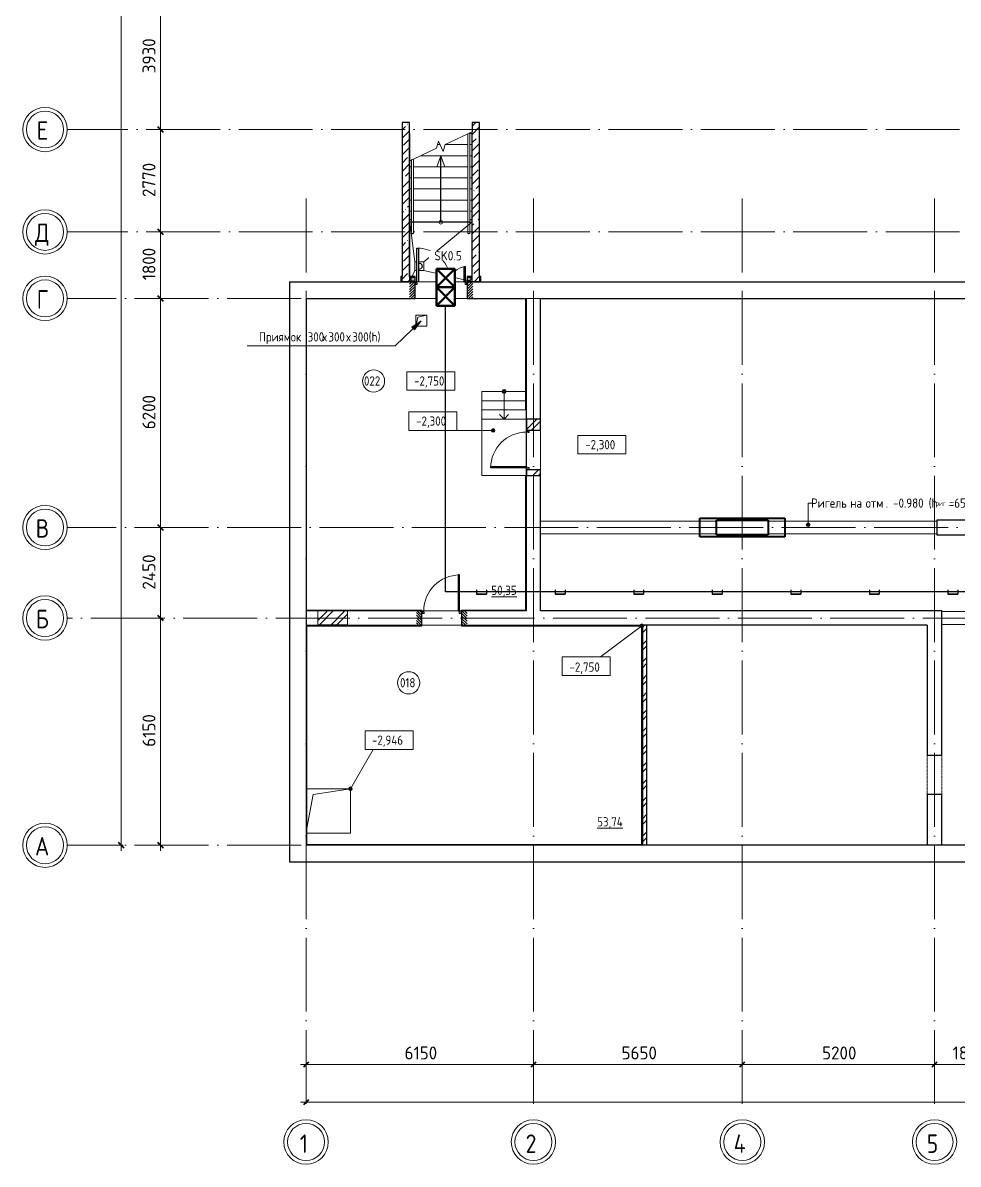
# Model space of a CAD drawing. Header units: millimetres. Extents: x -325553 to 627452, y -28539 to 738858.
# Drawn here: x -244987 to -219687, y 408250 to 439137 of the extents above; entities that cross this region are included whole.
import ezdxf

# ---------------------------------------------------------------- set-up
doc = ezdxf.new("R2010")
doc.units = ezdxf.units.MM
doc.set_wipeout_variables(frame=1)
for name, pattern in [('ADSK_Линия сетки', [25, 20, -2.5, 0, -2.5]), ('ADSK_Сверху', [450, 300, -150]), ('ADSK_Штриховая_ш2 п1_5', [4.5, 3, -1.5]), ('Сверху', [3.96875, 2.38125, -1.5875])]:
    doc.linetypes.add(name, pattern=pattern)
for name, color, linetype, lineweight in [('RC-Линии_связи-Адресные', 5, 'Continuous', 30), ('Аннотация', 7, 'Continuous', 18), ('Двери', 252, 'Continuous', 9), ('Лестницы', 252, 'Continuous', 9), ('Линии', 7, 'Continuous', 9), ('Марки помещений', 252, 'Continuous', 20), ('Маркировка Не АУ', 7, 'Continuous', 25), ('Несущие колонны', 252, 'Continuous', 18), ('НО СКУД', 7, 'Continuous', 50), ('Ограждение', 252, 'Continuous', 9), ('Оси', 252, 'Continuous', 9), ('Отметки', 7, 'Continuous', 9), ('Перекрытие', 252, 'Continuous', 18), ('Размеры', 7, 'Continuous', 9), ('Сантехника', 252, 'Continuous', 9), ('Стены наружные', 7, 'Continuous', 18), ('Стены штриховка', 7, 'Continuous', 9), ('Стрелки вверх', 7, 'Continuous', 18)]:
    doc.layers.add(name, color=color, linetype=linetype, lineweight=lineweight)
doc.layers.add('Стены', color=194, linetype='Continuous')
doc.layers.add('Узлы', color=7, linetype='Continuous')
doc.styles.add('GOST Common', font='', dxfattribs={"width": 0.9, "height": 500})
doc.styles.add('GOST Common_1', font='', dxfattribs={"height": 250})
doc.styles.add('GOST Common_2', font='', dxfattribs={"width": 0.9, "height": 250})
doc.styles.add('GOST Common_3', font='', dxfattribs={"height": 3.5})
doc.styles.add('ISOCPEUR', font='isocpeur.ttf', dxfattribs={"width": 0.9, "height": 350})
doc.styles.get('GOST Common').set_extended_font_data('GOST type B')
doc.styles.get('GOST Common_1').set_extended_font_data('GOST type B')
doc.styles.get('GOST Common_2').set_extended_font_data('GOST type B')
doc.styles.get('GOST Common_3').set_extended_font_data('GOST 2.304 type A')
pattern_1 = [(0, (-254552.16, -13348), (0, 600), []), (90, (-254552.16, -13348), (-600, 4e-14), [])]

# ---------------------------------------------------------------- blocks, each defined once
blk = doc.blocks.new('тип 3')
at = {"color": 3}
blk.add_wipeout([(-201820, 375828), (-202820, 375828), (-202820, 376328), (-201820, 376328)], dxfattribs=at).dxf.layer = 'НО СКУД'
at = {"layer": 'НО СКУД', "color": 3}
for p, q in [((-202820, 376328), (-201820, 376328)), ((-202820, 375828), (-202820, 376328)), ((-202320, 376328), (-202820, 375828)), ((-202320, 375828), (-202820, 376328)), ((-202320, 376328), (-202320, 375828)), ((-201820, 376328), (-202320, 375828)), ((-201820, 375828), (-202320, 376328)), ((-201820, 376328), (-201820, 375828)), ((-201820, 375828), (-202820, 375828))]:
    blk.add_line(p, q, dxfattribs=at)
at = {"layer": 'НО СКУД', "color": 3, "ltscale": 30}
blk.add_line((-201820, 376328), (-201820, 375828), dxfattribs=at)
blk = doc.blocks.new('подвал')
at = {"layer": 'Аннотация', "lineweight": 20, "true_color": 0x636466}
blk.add_hatch(color=251, dxfattribs=at).paths.add_polyline_path([(-234949, -6849), (-235204, -7016), (-235131, -7093)])
at = {"layer": 'Аннотация', "lineweight": 9, "true_color": 0x636466}
h = blk.add_hatch(color=251, dxfattribs=at)
edge = h.paths.add_edge_path()
edge.add_arc((-224485, -12364), 50, 0, 360)
at = {"layer": 'Двери', "lineweight": 18, "true_color": 0x636466}
h = blk.add_hatch(dxfattribs=at)
h.set_pattern_fill('FP_1', color=251, style=0, pattern_type=2)
h.set_pattern_definition([(45, (-234411.95, -6013.094), (-35.3553, 35.3553), [])])
h.paths.add_polyline_path([(-233557, -6238), (-233557, -5788), (-233707, -5788), (-233707, -6238)])
h.paths.add_polyline_path([(-235117, -6238), (-235117, -5788), (-235267, -5788), (-235267, -6238)])
h = blk.add_hatch(dxfattribs=at)
h.set_pattern_fill('FP_21', color=251, angle=180, style=0, pattern_type=2)
h.set_pattern_definition([(135, (-234396.95, -14888.094), (35.3553, 35.3553), [])])
h.paths.add_polyline_path([(-235082, -15083), (-234932, -15083), (-234932, -14693), (-235082, -14693)])
h.paths.add_polyline_path([(-233712, -15083), (-233712, -14693), (-233862, -14693), (-233862, -15083)])
at = {"layer": 'Ограждение', "true_color": 0x636466}
h = blk.add_hatch(dxfattribs=at)
h.set_pattern_fill('FP_34', color=251, style=0, pattern_type=2)
h.set_pattern_definition(pattern_1)
h.paths.add_polyline_path([(-238052, -21023), (-238042, -21013), (-238042, -15108), (-238052, -15098), (-238052, -19244)])
h = blk.add_hatch(dxfattribs=at)
h.set_pattern_fill('FP_34', color=251, style=0, pattern_type=2)
h.set_pattern_definition(pattern_1)
h.paths.add_polyline_path([(-234932, -15108), (-234932, -15098), (-238052, -15098), (-238042, -15108), (-236334, -15108)])
h = blk.add_hatch(dxfattribs=at)
h.set_pattern_fill('FP_34', color=251, style=0, pattern_type=2)
h.set_pattern_definition(pattern_1)
h.paths.add_polyline_path([(-233862, -15108), (-228992, -15108), (-228982, -15098), (-233862, -15098)])
h = blk.add_hatch(dxfattribs=at)
h.set_pattern_fill('FP_34', color=251, style=0, pattern_type=2)
h.set_pattern_definition(pattern_1)
h.paths.add_polyline_path([(-228982, -21023), (-228982, -15098), (-228992, -15108), (-228992, -21013)])
h = blk.add_hatch(dxfattribs=at)
h.set_pattern_fill('FP_34', color=251, style=0, pattern_type=2)
h.set_pattern_definition(pattern_1)
h.paths.add_polyline_path([(-228982, -21023), (-228992, -21013), (-238042, -21013), (-238052, -21023), (-231812, -21023)])
at = {"layer": 'Отметки', "true_color": 0x636466}
h = blk.add_hatch(color=251, dxfattribs=at)
edge = h.paths.add_edge_path()
edge.add_arc((-233009, -9810), 50, 0, 360)
h = blk.add_hatch(color=251, dxfattribs=at)
edge = h.paths.add_edge_path()
edge.add_arc((-228982, -15098), 50, 0, 360)
h = blk.add_hatch(color=251, dxfattribs=at)
edge = h.paths.add_edge_path()
edge.add_arc((-236867, -19508), 50, 0, 360)
at = {"layer": 'Стрелки вверх', "true_color": 0x636466}
h = blk.add_hatch(color=251, dxfattribs=at)
edge = h.paths.add_edge_path()
edge.add_arc((-232712, -8758), 50, 0, 360)
blk.add_hatch(color=251, dxfattribs=at).paths.add_polyline_path([(-232698, -8806), (-232674, -8791), (-232662, -8765), (-232666, -8737), (-232685, -8716), (-232712, -8708), (-232739, -8716), (-232757, -8737), (-232761, -8765), (-232750, -8791), (-232726, -8806)])
at = {"color": 251, "lineweight": 18, "true_color": 0x636466}
for p, q in [((-235097, -6988), (-235097, -6688)), ((-235097, -6688), (-234797, -6688)), ((-235043, -6743), (-235097, -6988)), ((-234797, -6688), (-235043, -6743)), ((-234797, -6688), (-234797, -6988)), ((-234797, -6988), (-235097, -6988)), ((-238042, -19508), (-236867, -19508)), ((-237874, -19668), (-238042, -20573)), ((-236867, -19508), (-237874, -19668)), ((-236867, -19508), (-236867, -20708)), ((-236867, -20708), (-238042, -20708))]:
    blk.add_line(p, q, dxfattribs=at)
at = {"layer": 'Аннотация', "color": 251, "lineweight": 20, "true_color": 0x636466}
for p, q in [((-234422, -2376), (-234524, -2658)), ((-234422, -2376), (-234319, -2658)), ((-234949, -6849), (-235658, -7518)), ((-234949, -6849), (-235204, -7016)), ((-235204, -7016), (-235131, -7093)), ((-235131, -7093), (-234949, -6849)), ((-239658, -7518), (-235658, -7518)), ((-235344, -8723), (-235344, -8223)), ((-235344, -8223), (-234044, -8223)), ((-234044, -8223), (-234044, -8723)), ((-234044, -8723), (-235344, -8723)), ((-235288, -9810), (-235288, -9310)), ((-235288, -9310), (-233988, -9310)), ((-233988, -9310), (-233988, -9810)), ((-233988, -9810), (-235288, -9810)), ((-230714, -10449), (-230714, -9949)), ((-230714, -9949), (-229414, -9949)), ((-229414, -9949), (-229414, -10449)), ((-229414, -10449), (-230714, -10449))]:
    blk.add_line(p, q, dxfattribs=at)
at = {"layer": 'Аннотация', "color": 251, "lineweight": 9, "true_color": 0x636466}
for p, q in [((-224485, -11778), (-224382, -11778)), ((-224485, -12364), (-224485, -11778))]:
    blk.add_line(p, q, dxfattribs=at)
at = {"layer": 'Аннотация', "color": 251, "lineweight": 20, "true_color": 0x636466, "extrusion": (0, 0, -1)}
for p, q in [((-231140, -15942), (-231140, -16442)), ((-229840, -15942), (-231140, -15942)), ((-229840, -16442), (-229840, -15942)), ((-231140, -16442), (-229840, -16442)), ((-235171, -17944), (-236471, -17944)), ((-236471, -17944), (-236471, -18444)), ((-235171, -18444), (-235171, -17944)), ((-236471, -18444), (-235171, -18444))]:
    blk.add_line(p, q, dxfattribs=at)
at = {"layer": 'Аннотация', "color": 251, "lineweight": 20, "true_color": 0x636466}
blk.add_circle((-234422, -4176), 50, dxfattribs=at)
at = {"layer": 'Аннотация', "color": 251, "lineweight": 9, "true_color": 0x636466}
blk.add_circle((-224485, -12364), 50, dxfattribs=at)
at = {"layer": 'Двери', "color": 251, "lineweight": 30, "true_color": 0x636466}
for p, q in [((-235067, -4878), (-235027, -4878)), ((-235067, -5788), (-235067, -4878)), ((-235027, -4878), (-235027, -5788)), ((-233757, -5388), (-233797, -5388)), ((-233797, -5388), (-233797, -5788)), ((-233757, -5788), (-233757, -5388)), ((-235027, -5788), (-235067, -5788)), ((-233797, -5788), (-233757, -5788)), ((-233072, -10788), (-232102, -10788)), ((-233072, -10828), (-233072, -10788)), ((-232102, -10788), (-232102, -10828)), ((-232102, -10828), (-233072, -10828)), ((-233912, -13723), (-233952, -13723)), ((-233952, -13723), (-233952, -14693)), ((-233912, -14693), (-233912, -13723)), ((-233952, -14693), (-233912, -14693))]:
    blk.add_line(p, q, dxfattribs=at)
at = {"layer": 'Двери', "color": 251, "linetype": 'ADSK_Штриховая_ш2 п1_5', "true_color": 0x636466}
for p, q in [((-235117, -5788), (-235267, -5788)), ((-235117, -6238), (-235117, -5788)), ((-233557, -5788), (-233707, -5788)), ((-233707, -5788), (-233707, -6238)), ((-235267, -6238), (-235117, -6238)), ((-233707, -6238), (-233557, -6238)), ((-235082, -14693), (-234932, -14693)), ((-234932, -14693), (-234932, -15083)), ((-233862, -14693), (-233712, -14693)), ((-233862, -15083), (-233862, -14693)), ((-234932, -15083), (-235082, -15083)), ((-233712, -15083), (-233862, -15083))]:
    blk.add_line(p, q, dxfattribs=at)
at = {"layer": 'Двери', "color": 251, "true_color": 0x636466}
for p, q in [((-235117, -5788), (-235097, -5788)), ((-235117, -5858), (-235117, -5788)), ((-235097, -5858), (-235117, -5858)), ((-235097, -5788), (-235067, -5788)), ((-235097, -5858), (-235097, -5788)), ((-235097, -5788), (-235097, -5858)), ((-235057, -5858), (-235097, -5858)), ((-235067, -5788), (-235067, -5828)), ((-235067, -5828), (-235057, -5828)), ((-235057, -5828), (-235057, -5858)), ((-233757, -5828), (-233767, -5828)), ((-233767, -5828), (-233767, -5858)), ((-233767, -5858), (-233727, -5858)), ((-233727, -5788), (-233757, -5788)), ((-233757, -5788), (-233757, -5828)), ((-233727, -5858), (-233727, -5788)), ((-233707, -5788), (-233727, -5788)), ((-233727, -5788), (-233727, -5858)), ((-233727, -5858), (-233707, -5858)), ((-233707, -5858), (-233707, -5788)), ((-232102, -9808), (-232032, -9808)), ((-232102, -9828), (-232102, -9808)), ((-232102, -9828), (-232032, -9828)), ((-232102, -9858), (-232102, -9828)), ((-232032, -9828), (-232102, -9828)), ((-232062, -9858), (-232102, -9858)), ((-232062, -9868), (-232062, -9858)), ((-232032, -9868), (-232062, -9868)), ((-232032, -9808), (-232032, -9828)), ((-232032, -9828), (-232032, -9868)), ((-232102, -10828), (-232062, -10828)), ((-232102, -10858), (-232102, -10828)), ((-232032, -10858), (-232102, -10858)), ((-232102, -10858), (-232032, -10858)), ((-232102, -10878), (-232102, -10858)), ((-232032, -10878), (-232102, -10878)), ((-232062, -10818), (-232032, -10818)), ((-232062, -10828), (-232062, -10818)), ((-232032, -10818), (-232032, -10858)), ((-232032, -10858), (-232032, -10878)), ((-234912, -14693), (-234932, -14693)), ((-234932, -14693), (-234932, -14763)), ((-234932, -14763), (-234912, -14763)), ((-234882, -14693), (-234912, -14693)), ((-234912, -14693), (-234912, -14763)), ((-234912, -14763), (-234912, -14693)), ((-234912, -14763), (-234872, -14763)), ((-234882, -14733), (-234882, -14693)), ((-234872, -14733), (-234882, -14733)), ((-234872, -14763), (-234872, -14733)), ((-233912, -14733), (-233922, -14733)), ((-233922, -14733), (-233922, -14763)), ((-233922, -14763), (-233882, -14763)), ((-233882, -14693), (-233912, -14693)), ((-233912, -14693), (-233912, -14733)), ((-233882, -14763), (-233882, -14693)), ((-233862, -14693), (-233882, -14693)), ((-233882, -14693), (-233882, -14763)), ((-233882, -14763), (-233862, -14763)), ((-233862, -14763), (-233862, -14693))]:
    blk.add_line(p, q, dxfattribs=at)
for centre, radius, start, end in [((-235067, -5788), 910, 0, 90), ((-233757, -5788), 400, 90, 180), ((-232102, -10828), 970, 90, 180), ((-233912, -14693), 970, 90, 180)]:
    blk.add_arc(centre, radius, start, end, dxfattribs=at)
at = {"layer": 'Лестницы', "color": 251, "true_color": 0x636466}
for p, q in [((-233691, -1784), (-234307, -2072)), ((-233571, -1728), (-233641, -1761)), ((-233641, -1778), (-233571, -1778)), ((-233641, -1778), (-233571, -1778)), ((-233571, -1778), (-233571, -1728)), ((-234487, -1983), (-234534, -2177)), ((-234510, -2078), (-234442, -2078)), ((-234510, -2078), (-234442, -2078)), ((-234355, -2266), (-234487, -1983)), ((-234307, -2072), (-234355, -2266)), ((-234309, -2078), (-233691, -2078)), ((-234309, -2078), (-233691, -2078)), ((-233641, -2078), (-233586, -2078)), ((-233641, -2078), (-233586, -2078)), ((-234534, -2177), (-235161, -2470)), ((-234964, -2378), (-233691, -2378)), ((-234964, -2378), (-233691, -2378)), ((-233641, -2378), (-233586, -2378)), ((-233641, -2378), (-233586, -2378)), ((-235211, -2493), (-235271, -2521)), ((-235256, -2678), (-235211, -2678)), ((-235256, -2678), (-235211, -2678)), ((-235161, -2678), (-233691, -2678)), ((-235161, -2678), (-233691, -2678)), ((-233641, -2678), (-233586, -2678)), ((-233641, -2678), (-233586, -2678)), ((-235256, -2978), (-235211, -2978)), ((-235256, -2978), (-235211, -2978)), ((-235161, -2978), (-233691, -2978)), ((-235161, -2978), (-233691, -2978)), ((-233641, -2978), (-233586, -2978)), ((-233641, -2978), (-233586, -2978)), ((-235256, -3278), (-235211, -3278)), ((-235256, -3278), (-235211, -3278)), ((-235161, -3278), (-233691, -3278)), ((-235161, -3278), (-233691, -3278)), ((-233641, -3278), (-233586, -3278)), ((-233641, -3278), (-233586, -3278)), ((-235256, -3578), (-235211, -3578)), ((-235256, -3578), (-235211, -3578)), ((-235161, -3578), (-233691, -3578)), ((-235161, -3578), (-233691, -3578)), ((-233641, -3578), (-233586, -3578)), ((-233641, -3578), (-233586, -3578)), ((-235256, -3878), (-235211, -3878)), ((-235256, -3878), (-235211, -3878)), ((-235161, -3878), (-233691, -3878)), ((-235161, -3878), (-233691, -3878)), ((-233641, -3878), (-233586, -3878)), ((-233641, -3878), (-233586, -3878)), ((-233634, -4178), (-233586, -4178)), ((-233634, -4178), (-233586, -4178)), ((-232127, -8758), (-233312, -8758)), ((-233312, -8758), (-233312, -9008)), ((-232127, -8758), (-233312, -8758)), ((-233312, -9008), (-233312, -9258)), ((-232112, -9008), (-233312, -9008)), ((-232112, -9008), (-233312, -9008)), ((-233312, -9258), (-233312, -9508)), ((-232112, -9258), (-233312, -9258)), ((-232112, -9258), (-233312, -9258)), ((-232112, -9508), (-233312, -9508))]:
    blk.add_line(p, q, dxfattribs=at)
at = {"layer": 'Линии', "color": 251, "linetype": 'ADSK_Сверху', "ltscale": 100, "true_color": 0x636466}
for p, q in [((-235121, -5248), (-235256, -4178)), ((-234881, -5248), (-233586, -4178)), ((-235121, -5488), (-235256, -5778)), ((-234881, -5488), (-233586, -5778)), ((-231722, -12263), (-226967, -12263)), ((-225567, -12263), (-221002, -12263)), ((-226967, -12613), (-231722, -12613)), ((-221002, -12613), (-225567, -12613)), ((-219967, -14713), (-220872, -14713)), ((-219967, -15063), (-220872, -15063))]:
    blk.add_line(p, q, dxfattribs=at)
at = {"layer": 'Марки помещений', "color": 251, "true_color": 0x636466}
for centre in [(-236241, -8475), (-235290, -16642)]:
    blk.add_circle(centre, 300, dxfattribs=at)
at = {"layer": 'Несущие колонны', "color": 251, "lineweight": 40, "true_color": 0x636466}
for p, q in [((-227417, -12688), (-227417, -12188)), ((-227417, -12188), (-225117, -12188)), ((-226967, -12638), (-226967, -12238)), ((-226967, -12238), (-225567, -12238)), ((-225567, -12238), (-225567, -12638)), ((-225117, -12188), (-225117, -12688)), ((-225567, -12638), (-226967, -12638)), ((-225117, -12688), (-227417, -12688))]:
    blk.add_line(p, q, dxfattribs=at)
at = {"layer": 'Несущие колонны', "color": 251, "true_color": 0x636466}
for p, q in [((-227417, -12188), (-225117, -12188)), ((-227417, -12688), (-227417, -12188)), ((-226967, -12238), (-225567, -12238)), ((-226967, -12638), (-226967, -12238)), ((-225567, -12238), (-225567, -12638)), ((-225117, -12188), (-225117, -12688)), ((-225567, -12638), (-226967, -12638)), ((-225117, -12688), (-227417, -12688))]:
    blk.add_line(p, q, dxfattribs=at)
at = {"layer": 'Ограждение', "color": 251, "true_color": 0x636466}
for p, q in [((-233641, -1761), (-233691, -1784)), ((-233691, -4165), (-233691, -1784)), ((-233641, -4165), (-233641, -1761)), ((-235161, -2470), (-235211, -2493)), ((-235161, -4165), (-235161, -2470)), ((-235211, -4165), (-235211, -2493)), ((-235211, -3770), (-235211, -4165)), ((-235161, -4165), (-235161, -3770)), ((-233691, -3770), (-233691, -4165)), ((-233641, -4165), (-233641, -3770)), ((-235211, -4099), (-235256, -4099)), ((-235256, -4114), (-235211, -4114)), ((-235211, -4178), (-235211, -4478)), ((-235211, -4478), (-235211, -4178)), ((-235161, -4478), (-235161, -4178)), ((-235161, -4478), (-235161, -4178)), ((-233691, -4178), (-233691, -4478)), ((-233691, -4478), (-233691, -4178)), ((-233586, -4099), (-233641, -4099)), ((-233641, -4114), (-233586, -4114)), ((-233641, -4478), (-233641, -4178)), ((-233641, -4478), (-233641, -4178)), ((-235211, -4478), (-235161, -4478)), ((-233691, -4478), (-233641, -4478)), ((-238052, -15098), (-238042, -15108)), ((-238042, -15108), (-238052, -15098)), ((-238042, -21013), (-238042, -15108)), ((-238042, -15108), (-234932, -15108)), ((-234932, -15098), (-234932, -15108)), ((-233862, -15108), (-233862, -15098)), ((-233862, -15108), (-228992, -15108)), ((-228982, -15098), (-228992, -15108)), ((-228992, -15108), (-228982, -15098)), ((-228992, -15108), (-228992, -21013)), ((-238052, -21023), (-238042, -21013)), ((-238042, -21013), (-238052, -21023)), ((-228992, -21013), (-238042, -21013)), ((-228982, -21023), (-228992, -21013)), ((-228992, -21013), (-228982, -21023))]:
    blk.add_line(p, q, dxfattribs=at)
at = {"layer": 'Ограждение', "color": 251, "true_color": 0x636466, "flags": 128}
for points in [[(-235188, -3827), (-235186, -3828), (-235183, -3827)], [(-233668, -3827), (-233666, -3828), (-233663, -3827)], [(-235202, -4478), (-235201, -4480), (-235201, -4481), (-235200, -4481), (-235199, -4482), (-235198, -4483), (-235198, -4483), (-235197, -4484), (-235196, -4484), (-235196, -4485), (-235195, -4485), (-235194, -4485), (-235194, -4486), (-235193, -4486), (-235193, -4486), (-235192, -4486), (-235192, -4486), (-235191, -4486), (-235191, -4487), (-235190, -4487), (-235190, -4487), (-235190, -4487), (-235189, -4487), (-235189, -4487), (-235188, -4487), (-235188, -4487), (-235188, -4487), (-235187, -4487), (-235187, -4487), (-235187, -4487), (-235186, -4487), (-235186, -4487), (-235186, -4487), (-235186, -4487)], [(-235183, -4478), (-235186, -4478), (-235188, -4478)], [(-235169, -4478), (-235170, -4480), (-235171, -4481), (-235171, -4481), (-235172, -4482), (-235173, -4483), (-235174, -4483), (-235174, -4484), (-235175, -4484), (-235176, -4485), (-235176, -4485), (-235177, -4485), (-235177, -4486), (-235178, -4486), (-235178, -4486), (-235179, -4486), (-235179, -4486), (-235180, -4486), (-235180, -4487), (-235181, -4487), (-235181, -4487), (-235181, -4487), (-235182, -4487), (-235182, -4487), (-235183, -4487), (-235183, -4487), (-235183, -4487), (-235184, -4487), (-235184, -4487), (-235184, -4487), (-235185, -4487), (-235185, -4487), (-235185, -4487), (-235186, -4487)], [(-233682, -4478), (-233681, -4480), (-233681, -4481), (-233680, -4481), (-233679, -4482), (-233678, -4483), (-233678, -4483), (-233677, -4484), (-233676, -4484), (-233676, -4485), (-233675, -4485), (-233674, -4485), (-233674, -4486), (-233673, -4486), (-233673, -4486), (-233672, -4486), (-233672, -4486), (-233671, -4486), (-233671, -4487), (-233670, -4487), (-233670, -4487), (-233670, -4487), (-233669, -4487), (-233669, -4487), (-233668, -4487), (-233668, -4487), (-233668, -4487), (-233667, -4487), (-233667, -4487), (-233667, -4487), (-233666, -4487), (-233666, -4487), (-233666, -4487), (-233666, -4487)], [(-233663, -4478), (-233666, -4478), (-233668, -4478)], [(-233649, -4478), (-233650, -4480), (-233651, -4481), (-233651, -4481), (-233652, -4482), (-233653, -4483), (-233654, -4483), (-233654, -4484), (-233655, -4484), (-233656, -4485), (-233656, -4485), (-233657, -4485), (-233657, -4486), (-233658, -4486), (-233658, -4486), (-233659, -4486), (-233659, -4486), (-233660, -4486), (-233660, -4487), (-233661, -4487), (-233661, -4487), (-233661, -4487), (-233662, -4487), (-233662, -4487), (-233663, -4487), (-233663, -4487), (-233663, -4487), (-233664, -4487), (-233664, -4487), (-233664, -4487), (-233665, -4487), (-233665, -4487), (-233665, -4487), (-233666, -4487)]]:
    blk.add_lwpolyline(points, dxfattribs=at)
at = {"layer": 'Оси', "color": 251, "linetype": 'ADSK_Линия сетки', "ltscale": 100, "true_color": 0x636466}
for p, q in [((-200387, -1668), (-244528, -1668)), ((-238067, -3538), (-238067, -28468)), ((-231917, -3538), (-231917, -28468)), ((-226267, -3538), (-226267, -28468)), ((-221067, -3538), (-221067, -28468)), ((-200387, -4438), (-244528, -4438)), ((-168200, -6238), (-244528, -6238)), ((-168200, -12438), (-244528, -12438)), ((-174384, -14888), (-244528, -14888)), ((-168200, -21038), (-244528, -21038))]:
    blk.add_line(p, q, dxfattribs=at)
at = {"layer": 'Оси', "color": 251, "lineweight": 20, "true_color": 0x636466}
for centre, radius, start, end in [((-245128, -1668), 600, 90, 270), ((-245128, -1668), 500, 90, 270), ((-245128, -1668), 600, 270, 90), ((-245128, -1668), 500, 270, 90), ((-245128, -4438), 600, 90, 270), ((-245128, -4438), 500, 90, 270), ((-245128, -4438), 600, 270, 90), ((-245128, -4438), 500, 270, 90), ((-245128, -6238), 600, 90, 270), ((-245128, -6238), 500, 90, 270), ((-245128, -6238), 600, 270, 90), ((-245128, -6238), 500, 270, 90), ((-245128, -12438), 600, 90, 270), ((-245128, -12438), 500, 90, 270), ((-245128, -12438), 600, 270, 90), ((-245128, -12438), 500, 270, 90), ((-245128, -14888), 600, 90, 270), ((-245128, -14888), 500, 90, 270), ((-245128, -14888), 600, 270, 90), ((-245128, -14888), 500, 270, 90), ((-245128, -21038), 600, 90, 270), ((-245128, -21038), 500, 90, 270), ((-245128, -21038), 600, 270, 90), ((-245128, -21038), 500, 270, 90), ((-238067, -29068), 600, 0, 180), ((-238067, -29068), 500, 0, 180), ((-231917, -29068), 600, 0, 180), ((-231917, -29068), 500, 0, 180), ((-226267, -29068), 600, 0, 180), ((-226267, -29068), 500, 0, 180), ((-221067, -29068), 600, 0, 180), ((-221067, -29068), 500, 0, 180), ((-238067, -29068), 600, 180, 0), ((-238067, -29068), 500, 180, 0), ((-231917, -29068), 600, 180, 0), ((-231917, -29068), 500, 180, 0), ((-226267, -29068), 600, 180, 0), ((-226267, -29068), 500, 180, 0), ((-221067, -29068), 600, 180, 0), ((-221067, -29068), 500, 180, 0)]:
    blk.add_arc(centre, radius, start, end, dxfattribs=at)
at = {"layer": 'Отметки', "color": 251, "lineweight": 20, "true_color": 0x636466}
for p, q in [((-233009, -9810), (-234638, -9810)), ((-228982, -15098), (-230103, -15942)), ((-230103, -15942), (-230490, -15942)), ((-236867, -19508), (-236252, -18444)), ((-236252, -18444), (-235821, -18444))]:
    blk.add_line(p, q, dxfattribs=at)
at = {"layer": 'Отметки', "color": 251, "true_color": 0x636466}
for centre in [(-233009, -9810), (-228982, -15098), (-236867, -19508)]:
    blk.add_circle(centre, 50, dxfattribs=at)
at = {"layer": 'Перекрытие', "color": 251, "true_color": 0x636466}
for p, q in [((-235121, -5248), (-235121, -5488)), ((-235067, -5248), (-235121, -5248)), ((-234881, -5248), (-235027, -5248)), ((-234881, -5488), (-234881, -5248)), ((-235121, -5488), (-235067, -5488)), ((-235027, -5488), (-234881, -5488)), ((-235097, -6688), (-234797, -6688)), ((-235097, -6988), (-235097, -6688)), ((-234797, -6688), (-234797, -6988)), ((-234797, -6988), (-235097, -6988)), ((-233312, -9508), (-233312, -11028)), ((-232112, -9508), (-233312, -9508)), ((-232112, -10788), (-232112, -9508)), ((-231722, -9808), (-231722, -10878)), ((-233312, -11028), (-232112, -11028)), ((-232112, -11028), (-232112, -10828)), ((-234882, -14693), (-233912, -14693)), ((-234932, -15083), (-233862, -15083)), ((-236867, -19508), (-238042, -19508)), ((-236867, -20708), (-236867, -19508)), ((-238042, -20708), (-236867, -20708))]:
    blk.add_line(p, q, dxfattribs=at)
at = {"layer": 'Размеры', "color": 251, "lineweight": 20, "true_color": 0x636466}
for p, q in [((-243067, -21188), (-243067, 26112)), ((-242004, -1668), (-242004, 2262)), ((-242004, -1668), (-242154, -1668)), ((-242004, -1668), (-242154, -1668)), ((-242004, -4438), (-242004, -1668)), ((-242004, -1668), (-241954, -1668)), ((-242004, -1668), (-241954, -1668)), ((-242004, -4438), (-242154, -4438)), ((-242004, -4438), (-242154, -4438)), ((-242004, -6238), (-242004, -4438)), ((-242004, -4438), (-241954, -4438)), ((-242004, -4438), (-241954, -4438)), ((-242004, -6238), (-242154, -6238)), ((-242004, -6238), (-242154, -6238)), ((-242004, -12438), (-242004, -6238)), ((-242004, -6238), (-241954, -6238)), ((-242004, -6238), (-241954, -6238)), ((-242004, -12438), (-242154, -12438)), ((-242004, -12438), (-242154, -12438)), ((-242004, -14888), (-242004, -12438)), ((-242004, -12438), (-241954, -12438)), ((-242004, -12438), (-241954, -12438)), ((-242004, -14888), (-242154, -14888)), ((-242004, -14888), (-242154, -14888)), ((-242004, -21188), (-242004, -14888)), ((-242004, -14888), (-241954, -14888)), ((-242004, -14888), (-241954, -14888)), ((-243067, -21038), (-243217, -21038)), ((-243067, -21038), (-243017, -21038)), ((-242004, -21038), (-242154, -21038)), ((-242004, -21038), (-241954, -21038)), ((-238067, -26971), (-238067, -26821)), ((-231917, -26971), (-231917, -26821)), ((-231917, -26971), (-231917, -26821)), ((-226267, -26971), (-226267, -26821)), ((-226267, -26971), (-226267, -26821)), ((-221067, -26971), (-221067, -26821)), ((-221067, -26971), (-221067, -26821)), ((-238217, -26971), (-231917, -26971)), ((-238067, -26971), (-238067, -27021)), ((-231917, -26971), (-231917, -27021)), ((-231917, -26971), (-226267, -26971)), ((-231917, -26971), (-231917, -27021)), ((-226267, -26971), (-226267, -27021)), ((-226267, -26971), (-221067, -26971)), ((-226267, -26971), (-226267, -27021)), ((-221067, -26971), (-221067, -27021)), ((-221067, -26971), (-219267, -26971)), ((-221067, -26971), (-221067, -27021)), ((-238217, -27989), (-170317, -27989)), ((-238067, -27989), (-238067, -27839)), ((-238067, -27989), (-238067, -28039))]:
    blk.add_line(p, q, dxfattribs=at)
at = {"layer": 'Размеры', "color": 251, "lineweight": 40, "true_color": 0x636466}
for p, q in [((-242004, -1668), (-242075, -1597)), ((-242004, -1668), (-242075, -1597)), ((-242004, -1668), (-241933, -1739)), ((-242004, -1668), (-241933, -1739)), ((-242004, -4438), (-242075, -4367)), ((-242004, -4438), (-242075, -4367)), ((-242004, -4438), (-241933, -4509)), ((-242004, -4438), (-241933, -4509)), ((-242004, -6238), (-242075, -6167)), ((-242004, -6238), (-242075, -6167)), ((-242004, -6238), (-241933, -6309)), ((-242004, -6238), (-241933, -6309)), ((-242004, -12438), (-242075, -12367)), ((-242004, -12438), (-242075, -12367)), ((-242004, -12438), (-241933, -12509)), ((-242004, -12438), (-241933, -12509)), ((-242004, -14888), (-242075, -14817)), ((-242004, -14888), (-242075, -14817)), ((-242004, -14888), (-241933, -14959)), ((-242004, -14888), (-241933, -14959)), ((-243067, -21038), (-243137, -20967)), ((-242004, -21038), (-242075, -20967)), ((-243067, -21038), (-242996, -21109)), ((-242004, -21038), (-241933, -21109)), ((-238067, -26971), (-238138, -27041)), ((-238067, -26971), (-237996, -26900)), ((-231917, -26971), (-231988, -27041)), ((-231917, -26971), (-231988, -27041)), ((-231917, -26971), (-231846, -26900)), ((-231917, -26971), (-231846, -26900)), ((-226267, -26971), (-226338, -27041)), ((-226267, -26971), (-226338, -27041)), ((-226267, -26971), (-226196, -26900)), ((-226267, -26971), (-226196, -26900)), ((-221067, -26971), (-221138, -27041)), ((-221067, -26971), (-221138, -27041)), ((-221067, -26971), (-220996, -26900)), ((-221067, -26971), (-220996, -26900)), ((-238067, -27989), (-238138, -28060)), ((-238067, -27989), (-237996, -27918))]:
    blk.add_line(p, q, dxfattribs=at)
at = {"layer": 'Сантехника', "color": 251, "true_color": 0x636466}
for p, q in [((-235067, -5248), (-235121, -5248)), ((-235121, -5248), (-235121, -5488)), ((-234881, -5248), (-235027, -5248)), ((-234881, -5488), (-234881, -5248)), ((-235121, -5488), (-235067, -5488)), ((-235027, -5488), (-234881, -5488))]:
    blk.add_line(p, q, dxfattribs=at)
for radius, start, end in [(80, 146.5819, 213.4181), (75, 152.8689, 207.1311), (75, 154.9712, 160.0288), (75, 199.9712, 205.0288), (80, 90, 109.4153), (75, 90, 110.7828), (75, 249.2172, 270), (80, 250.5847, 270), (80, 270, 90), (75, 270, 90), (75, 64.9712, 70.0288), (75, 289.9712, 295.0288), (75, 19.9712, 25.0288), (75, 334.9712, 339.4023)]:
    blk.add_arc((-235001, -5368), radius, start, end, dxfattribs=at)
at = {"layer": 'Стены наружные', "color": 251, "lineweight": 30, "true_color": 0x636466}
for p, q in [((-235271, -1478), (-235471, -1478)), ((-235471, -1478), (-235471, -5648)), ((-235271, -4165), (-235271, -1478)), ((-233571, -1476), (-233571, -1728)), ((-233371, -1476), (-233571, -1476)), ((-233371, -5648), (-233371, -1476)), ((-235256, -1778), (-235271, -1778)), ((-235271, -1778), (-235271, -5788)), ((-235256, -5788), (-235256, -1778)), ((-233586, -1778), (-233586, -5788)), ((-233571, -5788), (-233571, -1778)), ((-235271, -5648), (-235271, -4178)), ((-238517, -5788), (-238517, -21488)), ((-238517, -5788), (-235117, -5788)), ((-235471, -5648), (-235501, -5648)), ((-235501, -5648), (-235501, -5788)), ((-235117, -5648), (-235271, -5648)), ((-235117, -6238), (-235117, -5648)), ((-233707, -5648), (-233707, -6238)), ((-233571, -5648), (-233707, -5648)), ((-233707, -5788), (-218322, -5788)), ((-233341, -5648), (-233371, -5648)), ((-233341, -5788), (-233341, -5648)), ((-238067, -6238), (-235117, -6238)), ((-238067, -6238), (-238067, -21038)), ((-233707, -6238), (-232112, -6238)), ((-232112, -6238), (-232112, -9508)), ((-231722, -6238), (-217872, -6238)), ((-231722, -9808), (-231722, -6238)), ((-231722, -9508), (-232112, -9508)), ((-232102, -9508), (-232102, -9808)), ((-232032, -9808), (-231722, -9808)), ((-232112, -11028), (-232112, -14693)), ((-232112, -11028), (-231722, -11028)), ((-232102, -10878), (-232102, -11028)), ((-231722, -10878), (-232032, -10878)), ((-231722, -14693), (-231722, -10878)), ((-218262, -12243), (-221002, -12243)), ((-221002, -12243), (-221002, -12633)), ((-221002, -12633), (-217872, -12633)), ((-237747, -14693), (-238067, -14693)), ((-237747, -14698), (-237747, -14693)), ((-236947, -14698), (-237747, -14698)), ((-234932, -14693), (-236947, -14693)), ((-236947, -14693), (-236947, -14698)), ((-234932, -15098), (-234932, -14693)), ((-232112, -14693), (-233862, -14693)), ((-233862, -14693), (-233862, -15098)), ((-220872, -14693), (-231722, -14693)), ((-220872, -18608), (-220872, -14693)), ((-238052, -15098), (-234932, -15098)), ((-238052, -21023), (-238052, -15098)), ((-237747, -15083), (-237747, -15078)), ((-237747, -15078), (-236947, -15078)), ((-236947, -15083), (-237747, -15083)), ((-236947, -15078), (-236947, -15083)), ((-233862, -15098), (-228982, -15098)), ((-221262, -15083), (-228982, -15083)), ((-228982, -15098), (-228982, -21023)), ((-228967, -15083), (-228967, -21038)), ((-228847, -21038), (-228847, -15083)), ((-221262, -15083), (-221262, -18608)), ((-221262, -19658), (-221262, -21038)), ((-220872, -21038), (-220872, -19658)), ((-238052, -21038), (-238067, -21038)), ((-228982, -21023), (-238052, -21023)), ((-187662, -21038), (-228967, -21038)), ((-238517, -21488), (-170017, -21488))]:
    blk.add_line(p, q, dxfattribs=at)
at = {"layer": 'Стены наружные', "color": 251, "linetype": 'Continuous', "lineweight": 9, "true_color": 0x636466}
for p, q in [((-235320, -1528), (-235318, -1526)), ((-233571, -1575), (-233472, -1476)), ((-235471, -1679), (-235376, -1584)), ((-235471, -1903), (-235271, -1703)), ((-235266, -1788), (-235256, -1778)), ((-233586, -1837), (-233576, -1827)), ((-233571, -1799), (-233371, -1599)), ((-235471, -2352), (-235271, -2152)), ((-235432, -2089), (-235271, -1928)), ((-235266, -2102), (-235256, -2092)), ((-233586, -1994), (-233576, -1984)), ((-233576, -2018), (-233571, -2018)), ((-233571, -2024), (-233468, -1921)), ((-233571, -2248), (-233371, -2048)), ((-233412, -1865), (-233409, -1862)), ((-235471, -2577), (-235320, -2426)), ((-235266, -2171), (-235271, -2180)), ((-235266, -2259), (-235256, -2249)), ((-233586, -2308), (-233576, -2298)), ((-233586, -2465), (-233576, -2455)), ((-233576, -2424), (-233571, -2424)), ((-233524, -2426), (-233371, -2273)), ((-235471, -2801), (-235271, -2601)), ((-235266, -2574), (-235256, -2564)), ((-235266, -2731), (-235256, -2721)), ((-233586, -2780), (-233576, -2770)), ((-233576, -2729), (-233571, -2729)), ((-233571, -2697), (-233371, -2497)), ((-233571, -2922), (-233412, -2763)), ((-235471, -3250), (-235271, -3050)), ((-235432, -2987), (-235430, -2985)), ((-235376, -2931), (-235271, -2826)), ((-235266, -2984), (-235271, -2992)), ((-235266, -3045), (-235256, -3035)), ((-233586, -2937), (-233576, -2927)), ((-233571, -3146), (-233371, -2946)), ((-235471, -3475), (-235271, -3275)), ((-235266, -3202), (-235256, -3192)), ((-233586, -3251), (-233576, -3241)), ((-233576, -3135), (-233571, -3135)), ((-233571, -3595), (-233371, -3395)), ((-233524, -3324), (-233522, -3322)), ((-233468, -3268), (-233371, -3171)), ((-235471, -3699), (-235271, -3499)), ((-235266, -3679), (-235271, -3671)), ((-235266, -3517), (-235256, -3507)), ((-235266, -3674), (-235256, -3664)), ((-233586, -3408), (-233576, -3398)), ((-233571, -3502), (-233576, -3511)), ((-233576, -3542), (-233571, -3542)), ((-233571, -3820), (-233371, -3620)), ((-235471, -3924), (-235432, -3885)), ((-235471, -4148), (-235271, -3948)), ((-235376, -3829), (-235374, -3827)), ((-235320, -3773), (-235271, -3724)), ((-235266, -3883), (-235267, -3880)), ((-235266, -3988), (-235256, -3978)), ((-233586, -3722), (-233576, -3712)), ((-233586, -3880), (-233576, -3870)), ((-233575, -3763), (-233576, -3762)), ((-233576, -3846), (-233571, -3846)), ((-233571, -4044), (-233371, -3844)), ((-235471, -4373), (-235271, -4173)), ((-235266, -4145), (-235256, -4135)), ((-233586, -4194), (-233576, -4184)), ((-233576, -4253), (-233571, -4253)), ((-233571, -4269), (-233524, -4222)), ((-233571, -4493), (-233371, -4293)), ((-233468, -4166), (-233465, -4164)), ((-233412, -4110), (-233371, -4069)), ((-235471, -4597), (-235271, -4397)), ((-235266, -4406), (-235271, -4415)), ((-235266, -4460), (-235256, -4450)), ((-235266, -4617), (-235256, -4607)), ((-233586, -4351), (-233576, -4341)), ((-233571, -4718), (-233371, -4518)), ((-235471, -4822), (-235376, -4727)), ((-235471, -5046), (-235271, -4846)), ((-235320, -4671), (-235318, -4669)), ((-235266, -4931), (-235256, -4921)), ((-233586, -4665), (-233576, -4655)), ((-233586, -4823), (-233576, -4813)), ((-233576, -4659), (-233571, -4659)), ((-233571, -4925), (-233574, -4930)), ((-233571, -4942), (-233371, -4742)), ((-235432, -5232), (-235271, -5071)), ((-235266, -5219), (-235271, -5228)), ((-235266, -5088), (-235256, -5078)), ((-233586, -5137), (-233576, -5127)), ((-233576, -4964), (-233571, -4964)), ((-233571, -5167), (-233468, -5064)), ((-233571, -5391), (-233371, -5191)), ((-233412, -5008), (-233409, -5005)), ((-235471, -5495), (-235271, -5295)), ((-235266, -5402), (-235256, -5392)), ((-235266, -5560), (-235256, -5550)), ((-233586, -5294), (-233576, -5284)), ((-233576, -5370), (-233571, -5370)), ((-233524, -5569), (-233371, -5416)), ((-235501, -5699), (-235488, -5678)), ((-235471, -5720), (-235320, -5569)), ((-235304, -5778), (-235271, -5744)), ((-235211, -5748), (-235251, -5678)), ((-235229, -5778), (-235211, -5748)), ((-235211, -5748), (-235117, -5748)), ((-235211, -5748), (-235211, -5748)), ((-235211, -5748), (-235211, -5748)), ((-233707, -5748), (-233623, -5748)), ((-233687, -5675), (-233653, -5675)), ((-233642, -5678), (-233651, -5663)), ((-233640, -5663), (-233625, -5648)), ((-233624, -5748), (-233583, -5678)), ((-233606, -5778), (-233624, -5748)), ((-233586, -5608), (-233576, -5598)), ((-233586, -5765), (-233576, -5755)), ((-233576, -5777), (-233571, -5777)), ((-233508, -5778), (-233371, -5640)), ((-233341, -5688), (-233346, -5678)), ((-232102, -9782), (-231828, -9508)), ((-231971, -9808), (-231722, -9559)), ((-232102, -10882), (-232098, -10878)), ((-231933, -11028), (-231783, -10878)), ((-231776, -11028), (-231722, -10974)), ((-237747, -14956), (-237489, -14698)), ((-237712, -15078), (-237332, -14698)), ((-237398, -15078), (-237018, -14698)), ((-237241, -15078), (-236947, -14784)), ((-237698, -15098), (-237683, -15083)), ((-237274, -15098), (-237259, -15083)), ((-236850, -15098), (-236835, -15083)), ((-236426, -15098), (-236411, -15083)), ((-236001, -15098), (-235986, -15083)), ((-235577, -15098), (-235562, -15083)), ((-235153, -15098), (-235138, -15083)), ((-233456, -15098), (-233441, -15083)), ((-233031, -15098), (-233016, -15083)), ((-232607, -15098), (-232592, -15083)), ((-232183, -15098), (-232168, -15083)), ((-231759, -15098), (-231744, -15083)), ((-231334, -15098), (-231319, -15083)), ((-230910, -15098), (-230895, -15083)), ((-230486, -15098), (-230471, -15083)), ((-230062, -15098), (-230047, -15083)), ((-229637, -15098), (-229622, -15083)), ((-229213, -15098), (-229198, -15083)), ((-228967, -15134), (-228916, -15083)), ((-228982, -15291), (-228967, -15276)), ((-228967, -15291), (-228847, -15171)), ((-238067, -15467), (-238052, -15452)), ((-228982, -15716), (-228967, -15701)), ((-228967, -15605), (-228847, -15485)), ((-228967, -15762), (-228847, -15642)), ((-238067, -15891), (-238052, -15876)), ((-228967, -16077), (-228847, -15957)), ((-238067, -16315), (-238052, -16300)), ((-228982, -16140), (-228967, -16125)), ((-228967, -16234), (-228847, -16114)), ((-228982, -16564), (-228967, -16549)), ((-228967, -16548), (-228847, -16428)), ((-228967, -16705), (-228847, -16585)), ((-238067, -16740), (-238052, -16725)), ((-228982, -16988), (-228967, -16973)), ((-228967, -17019), (-228847, -16899)), ((-238067, -17164), (-238052, -17149)), ((-228967, -17177), (-228847, -17057)), ((-238067, -17588), (-238052, -17573)), ((-228982, -17413), (-228967, -17398)), ((-228967, -17491), (-228847, -17371)), ((-228967, -17648), (-228847, -17528)), ((-228982, -17837), (-228967, -17822)), ((-228967, -17962), (-228847, -17842)), ((-238067, -18012), (-238052, -17997)), ((-228967, -18120), (-228847, -18000)), ((-238067, -18437), (-238052, -18422)), ((-228982, -18261), (-228967, -18246)), ((-228967, -18434), (-228847, -18314)), ((-228967, -18591), (-228847, -18471)), ((-228982, -18685), (-228967, -18670)), ((-228967, -18905), (-228847, -18785)), ((-238067, -18861), (-238052, -18846)), ((-228982, -19110), (-228967, -19095)), ((-228967, -19062), (-228847, -18942)), ((-238067, -19285), (-238052, -19270)), ((-228967, -19377), (-228847, -19257)), ((-228967, -19534), (-228847, -19414)), ((-238067, -19709), (-238052, -19694)), ((-228982, -19534), (-228967, -19519)), ((-228967, -19848), (-228847, -19728)), ((-228982, -19958), (-228967, -19943)), ((-228967, -20005), (-228847, -19885)), ((-238067, -20134), (-238052, -20119)), ((-228982, -20382), (-228967, -20367)), ((-228967, -20320), (-228847, -20200)), ((-228967, -20477), (-228847, -20357)), ((-238067, -20558), (-238052, -20543)), ((-228967, -20791), (-228847, -20671)), ((-238067, -20982), (-238052, -20967)), ((-228982, -20807), (-228967, -20792)), ((-228967, -20948), (-228847, -20828)), ((-237699, -21038), (-237684, -21023)), ((-237274, -21038), (-237259, -21023)), ((-236850, -21038), (-236835, -21023)), ((-236426, -21038), (-236411, -21023)), ((-236002, -21038), (-235987, -21023)), ((-235577, -21038), (-235562, -21023)), ((-235153, -21038), (-235138, -21023)), ((-234729, -21038), (-234714, -21023)), ((-234305, -21038), (-234290, -21023)), ((-233880, -21038), (-233865, -21023)), ((-233456, -21038), (-233441, -21023)), ((-233032, -21038), (-233017, -21023)), ((-232607, -21038), (-232592, -21023)), ((-232183, -21038), (-232168, -21023)), ((-231759, -21038), (-231744, -21023)), ((-231335, -21038), (-231320, -21023)), ((-230910, -21038), (-230895, -21023)), ((-230486, -21038), (-230471, -21023)), ((-230062, -21038), (-230047, -21023)), ((-229638, -21038), (-229623, -21023)), ((-229213, -21038), (-229198, -21023))]:
    blk.add_line(p, q, dxfattribs=at)
at = {"layer": 'Стены наружные', "color": 251, "true_color": 0x636466}
for p, q in [((-233634, -4165), (-235271, -4165)), ((-235271, -4178), (-233634, -4178)), ((-233634, -4178), (-233634, -4165)), ((-235271, -5778), (-235471, -5778)), ((-235067, -5788), (-233757, -5788)), ((-233371, -5778), (-233571, -5778)), ((-235117, -6253), (-238052, -6253)), ((-238052, -6253), (-238052, -14678)), ((-233707, -6238), (-235117, -6238)), ((-235117, -6253), (-235117, -6238)), ((-233707, -6238), (-233707, -6253)), ((-232127, -6253), (-233707, -6253)), ((-232127, -9258), (-232127, -6253)), ((-232102, -10788), (-232102, -9858)), ((-232127, -14678), (-232127, -11028)), ((-238052, -14678), (-234932, -14678)), ((-237747, -14693), (-236947, -14693)), ((-237747, -15078), (-237747, -14698)), ((-236947, -14698), (-236947, -15078)), ((-234932, -14693), (-234932, -14678)), ((-234882, -14693), (-233912, -14693)), ((-233862, -14678), (-232127, -14678)), ((-233862, -14678), (-233862, -14693)), ((-238067, -15083), (-237747, -15083)), ((-236947, -15083), (-228982, -15083)), ((-228967, -21038), (-238052, -21038))]:
    blk.add_line(p, q, dxfattribs=at)
at = {"layer": 'Стены штриховка', "color": 251, "true_color": 0x636466}
for p, q in [((-235266, -1778), (-235266, -5788)), ((-233576, -1778), (-233576, -5788)), ((-235471, -5663), (-235501, -5663)), ((-235471, -5678), (-235501, -5678)), ((-235501, -5778), (-235471, -5778)), ((-235471, -5778), (-235471, -5648)), ((-235271, -5648), (-235271, -5778)), ((-235117, -5663), (-235271, -5663)), ((-235117, -5678), (-235271, -5678)), ((-235271, -5778), (-235117, -5778)), ((-233571, -5663), (-233707, -5663)), ((-233571, -5678), (-233707, -5678)), ((-233707, -5778), (-233571, -5778)), ((-233371, -5648), (-233371, -5778)), ((-233341, -5663), (-233371, -5663)), ((-233341, -5678), (-233371, -5678)), ((-233371, -5778), (-233341, -5778))]:
    blk.add_line(p, q, dxfattribs=at)
at = {"layer": 'Стрелки вверх', "color": 251, "true_color": 0x636466}
for p, q in [((-232757, -8737), (-232761, -8765)), ((-232761, -8765), (-232750, -8791)), ((-232739, -8716), (-232757, -8737)), ((-232750, -8791), (-232726, -8806)), ((-232712, -8708), (-232739, -8716)), ((-232726, -8806), (-232698, -8806)), ((-232685, -8716), (-232712, -8708)), ((-232712, -8758), (-232712, -9008)), ((-232698, -8806), (-232674, -8791)), ((-232666, -8737), (-232685, -8716)), ((-232674, -8791), (-232662, -8765)), ((-232662, -8765), (-232666, -8737)), ((-232712, -9008), (-232712, -9258)), ((-232712, -9258), (-232712, -9508)), ((-232712, -9508), (-232837, -9383)), ((-232712, -9508), (-232587, -9383))]:
    blk.add_line(p, q, dxfattribs=at)
blk.add_circle((-232712, -8758), 50, dxfattribs=at)
at = {"layer": 'Узлы', "color": 251, "true_color": 0x636466}
blk.add_line((-234422, -4176), (-234422, -2376), dxfattribs=at)
at = {"layer": 'Узлы', "color": 251, "lineweight": 30, "true_color": 0x636466}
for p, q in [((-220872, -18608), (-221262, -18608)), ((-221262, -19658), (-220872, -19658))]:
    blk.add_line(p, q, dxfattribs=at)
at = {"layer": 'Узлы', "color": 251, "linetype": 'Сверху', "lineweight": 9, "true_color": 0x636466}
for p, q in [((-221262, -18608), (-221262, -19658)), ((-220872, -19658), (-220872, -18608))]:
    blk.add_line(p, q, dxfattribs=at)
at = {"layer": 'Аннотация', "color": 251, "true_color": 0x636466, "width": 0.9}
for s, height, style, p in [('Приямок', 250, 'GOST Common_2', (-239342, -7406)), (' 300', 250, 'GOST Common_2', (-238159, -7406)), ('х', 250, 'GOST Common_2', (-237622, -7406)), ('300', 250, 'GOST Common_2', (-237461, -7406)), ('х', 250, 'GOST Common_2', (-236979, -7406)), ('300(h)', 250, 'GOST Common_2', (-236818, -7406)), ('Ригель', 250, 'GOST Common_2', (-224405, -11903)), ('на', 250, 'GOST Common_2', (-223345, -11903)), ('отм', 250, 'GOST Common_2', (-222928, -11903)), ('. -0.980 (h', 250, 'GOST Common_2', (-222386, -11903)), ('=650', 250, 'GOST Common_2', (-220678, -11903)), ('риг', 138.8, 'GOST Common_3', (-221037, -11854)), ('.', 139, 'GOST Common_3', (-220716, -11854))]:
    blk.add_text(s, height=height, dxfattribs=dict(at, style=style)).set_placement(p)
at = {"layer": 'Марки помещений', "color": 251, "true_color": 0x636466, "style": 'GOST Common_2', "width": 0.9}
for s, p in [('022', (-236500, -8598)), ('%%U50,35', (-233053, -14262)), ('018', (-235525, -16764)), ('%%U53,74', (-230192, -20528))]:
    blk.add_text(s, height=250, dxfattribs=at).set_placement(p)
at = {"layer": 'Оси', "color": 251, "true_color": 0x636466, "style": 'GOST Common', "width": 0.9}
for s, p in [('Е', (-245354, -1944)), ('Д', (-245399, -4714)), ('Г', (-245354, -6514)), ('В', (-245378, -12714)), ('Б', (-245375, -15164)), ('А', (-245399, -21314)), ('1', (-238234, -29363)), ('2', (-232128, -29363)), ('4', (-226499, -29363)), ('5', (-221278, -29363))]:
    blk.add_text(s, height=500, dxfattribs=at).set_placement(p)
at = {"layer": 'Отметки', "color": 251, "true_color": 0x636466, "style": 'GOST Common_2', "width": 0.9}
for s, p in [('-2,750', (-235145, -8597)), ('-2,300', (-235090, -9683)), ('-2,300', (-230515, -10322)), ('-2,750', (-230941, -16341)), ('-2,946', (-236284, -18317))]:
    blk.add_text(s, height=250, dxfattribs=at).set_placement(p)
at = {"layer": 'Размеры', "color": 251, "lineweight": 20, "true_color": 0x636466, "char_height": 350, "attachment_point": 1, "rotation": 90, "line_spacing_factor": 1.022761, "style": 'GOST Common_1'}
for s, insert, width in [('3930', (-242491, -145), 1059.58), ('2770', (-242491, -3495), 1059.58), ('1800', (-242491, -5747), 980.83), ('6200', (-242491, -9780), 1059.58), ('2450', (-242491, -14120), 1095.38), ('6150', (-242491, -18372), 980.83)]:
    blk.add_mtext(s, dxfattribs=dict(at, insert=insert, width=width))
at = {"layer": 'Размеры', "color": 251, "lineweight": 20, "true_color": 0x636466, "char_height": 350, "attachment_point": 1, "line_spacing_factor": 1.022761, "style": 'GOST Common_1'}
for s, insert, width in [('6150', (-235401, -26483), 980.83), ('5650', (-229533, -26483), 1059.58), ('5200', (-224108, -26483), 1059.58), ('1800', (-220576, -26483), 980.83)]:
    blk.add_mtext(s, dxfattribs=dict(at, insert=insert, width=width))

msp = doc.modelspace()

# ---------------------------------------------------------------- linework, layer by layer
at = {"layer": 'RC-Линии_связи-Адресные'}
for p, q in [((-233551.4, 423734.5), (-233551.4, 431482.4)), ((-233551.4, 431482.4), (-233551.4, 431482.4)), ((-212772.3, 423734.5), (-233551.4, 423734.5))]:
    msp.add_line(p, q, dxfattribs=at)
at = {"layer": 'RC-Линии_связи-Адресные', "color": 0, "lineweight": -2}
for points in [[(-232711.5, 423792.5), (-232711.5, 423676.4), (-232444.4, 423676.4)], [(-232444.4, 423792.5), (-232444.4, 423676.4), (-232711.5, 423676.4)], [(-230587, 423792.5), (-230587, 423676.4), (-230319.9, 423676.4)], [(-230319.9, 423792.5), (-230319.9, 423676.4), (-230587, 423676.4)], [(-228462.5, 423792.5), (-228462.5, 423676.4), (-228195.4, 423676.4)], [(-228195.4, 423792.5), (-228195.4, 423676.4), (-228462.5, 423676.4)], [(-226338.1, 423792.5), (-226338.1, 423676.4), (-226071, 423676.4)], [(-226071, 423792.5), (-226071, 423676.4), (-226338.1, 423676.4)], [(-224213.6, 423792.5), (-224213.6, 423676.4), (-223946.5, 423676.4)], [(-223946.5, 423792.5), (-223946.5, 423676.4), (-224213.6, 423676.4)], [(-222089.1, 423792.5), (-222089.1, 423676.4), (-221822, 423676.4)], [(-221822, 423792.5), (-221822, 423676.4), (-222089.1, 423676.4)], [(-219964.7, 423792.5), (-219964.7, 423676.4), (-219697.6, 423676.4)], [(-219697.6, 423792.5), (-219697.6, 423676.4), (-219964.7, 423676.4)]]:
    msp.add_lwpolyline(points, dxfattribs=at)

# ---------------------------------------------------------------- block references
msp.add_blockref('подвал', (740.6, 437918.3))

# ---------------------------------------------------------------- next in the draw order: block references
at = {"layer": 'Стены', "color": 1, "rotation": 90}
msp.add_blockref('тип 3', (142526.6, 634302), dxfattribs=at)

# ---------------------------------------------------------------- next in the draw order: texts
at = {"layer": 'Маркировка Не АУ', "insert": (-233484, 432833.5), "char_height": 250, "width": 1035.25, "attachment_point": 5, "style": 'ISOCPEUR', "bg_fill": 3, "box_fill_scale": 1, "bg_fill_color": 256, "bg_fill_transparency": 0}
msp.add_mtext('SK0.5', dxfattribs=at)

doc.saveas('drawing.dxf')
